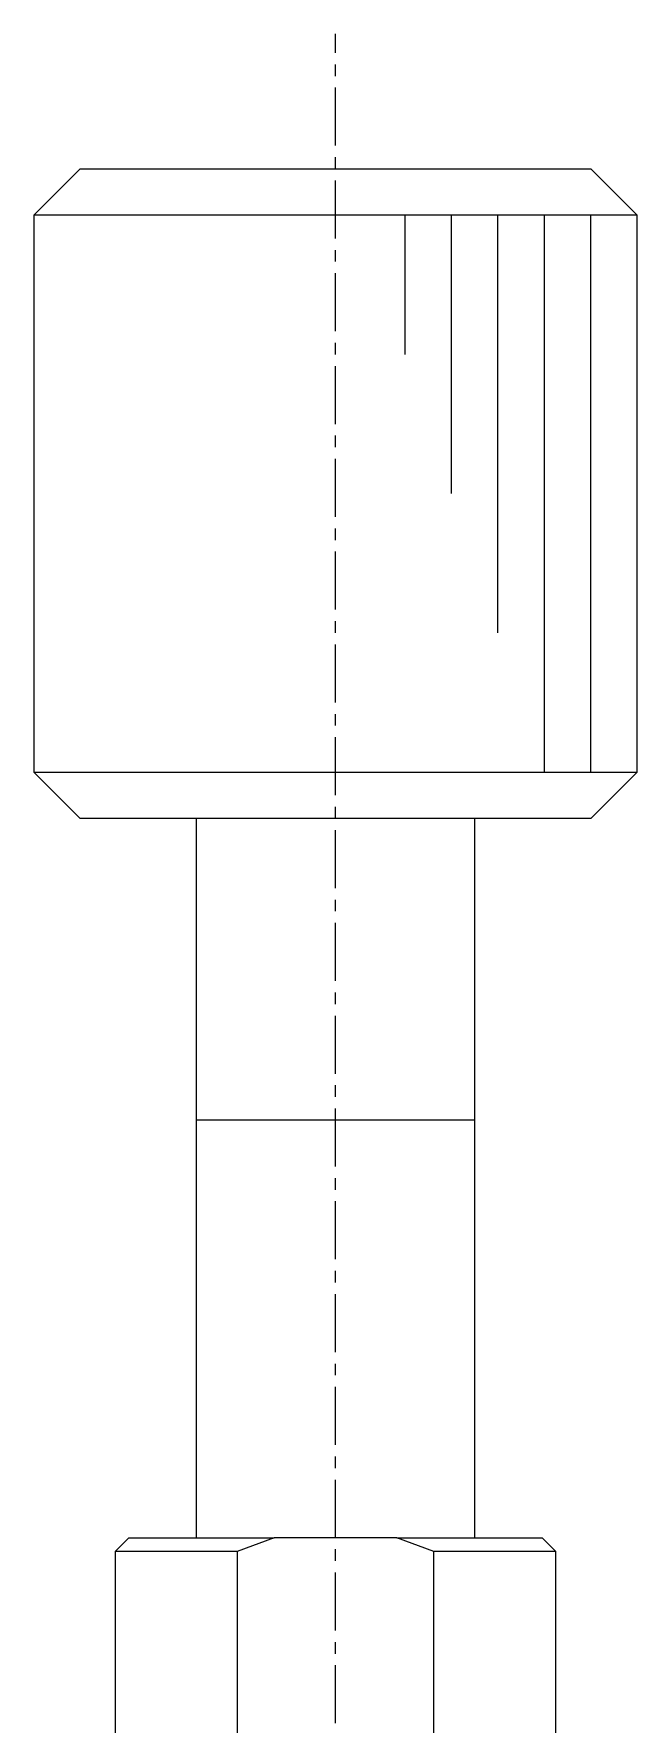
# Model space of a CAD drawing. Extents: x 67 to 344, y 71 to 375.
# Drawn here: x 116.15 to 129.15, y 206.06 to 242.49 of the extents above; entities that cross this region are included whole.
import ezdxf

# ---------------------------------------------------------------- set-up
doc = ezdxf.new("R2010")
doc.units = 0
doc.linetypes.add('CENTER', pattern=[2, 1.25, -0.25, 0.25, -0.25])
doc.layers.get('0').update_dxf_attribs({"linetype": 'CONTINUOUS'})

msp = doc.modelspace()

# ---------------------------------------------------------------- linework, layer by layer
at = {"color": 1, "linetype": 'CENTER'}
msp.add_line((122.646, 184.078), (122.646, 242.488), dxfattribs=at)
at = {"color": 7, "linetype": 'CONTINUOUS'}
for p, q in [((117.146, 239.578), (116.146, 238.578)), ((117.146, 239.578), (128.146, 239.578)), ((129.146, 238.578), (128.146, 239.578)), ((129.146, 238.578), (116.146, 238.578)), ((116.146, 238.578), (116.146, 226.578)), ((129.146, 226.578), (129.146, 238.578)), ((116.146, 226.578), (129.146, 226.578)), ((116.146, 226.578), (117.146, 225.578)), ((116.146, 226.578), (116.146, 226.578)), ((128.146, 225.578), (129.146, 226.578)), ((128.146, 225.578), (117.146, 225.578)), ((119.646, 225.578), (119.646, 219.078)), ((125.646, 219.078), (125.646, 225.578)), ((119.646, 219.083), (119.646, 219.078)), ((119.646, 219.078), (119.646, 210.078)), ((125.646, 219.078), (119.646, 219.078)), ((119.646, 219.078), (119.646, 219.073)), ((125.646, 219.078), (125.646, 219.083)), ((125.646, 210.078), (125.646, 219.078)), ((125.646, 219.073), (125.646, 219.078)), ((118.196, 210.078), (117.896, 209.778)), ((118.196, 210.078), (121.327, 210.078)), ((118.196, 210.078), (119.646, 210.078)), ((121.327, 210.078), (120.524, 209.778)), ((123.965, 210.078), (121.327, 210.078)), ((123.965, 210.078), (127.096, 210.078)), ((124.767, 209.778), (123.965, 210.078)), ((125.646, 210.078), (127.096, 210.078)), ((127.396, 209.778), (127.096, 210.078)), ((120.524, 209.778), (117.896, 209.778)), ((117.896, 209.778), (117.896, 205.078)), ((120.524, 209.778), (120.524, 205.078)), ((127.396, 209.778), (124.767, 209.778)), ((124.767, 205.078), (124.767, 209.778)), ((127.396, 205.078), (127.396, 209.778))]:
    msp.add_line(p, q, dxfattribs=at)
at = {"color": 3, "linetype": 'CONTINUOUS'}
for p, q in [((124.146, 235.578), (124.146, 238.578)), ((125.146, 232.578), (125.146, 238.578)), ((126.146, 229.578), (126.146, 238.578)), ((127.146, 226.578), (127.146, 238.578)), ((128.146, 226.578), (128.146, 238.578)), ((119.795, 219.078), (119.646, 219.078)), ((125.496, 219.078), (119.795, 219.078)), ((125.646, 219.078), (125.496, 219.078))]:
    msp.add_line(p, q, dxfattribs=at)

doc.saveas('drawing.dxf')
